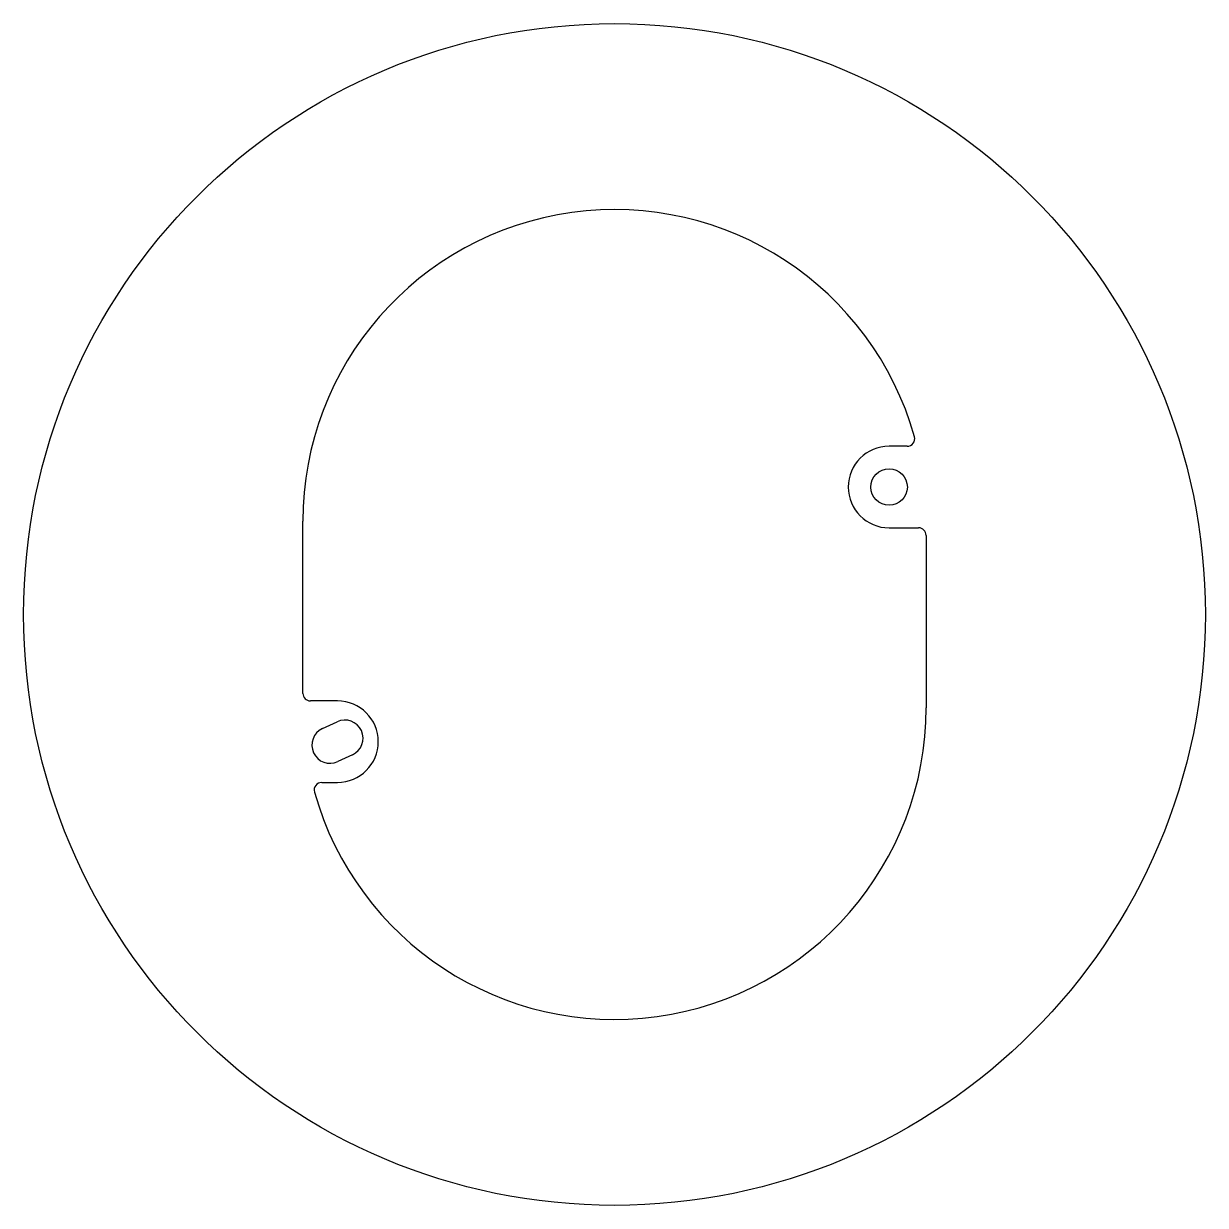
# Model space of a CAD drawing. Header units: millimetres. Extents: x -110 to 110, y -110 to 110.
import ezdxf

# ---------------------------------------------------------------- set-up
doc = ezdxf.new("R2010")
doc.units = ezdxf.units.MM

msp = doc.modelspace()

# ---------------------------------------------------------------- linework, layer by layer
for p, q in [((54.55, 31.35), (51.17, 31.35)), ((-58.07, -14.7), (-58.07, 17.38)), ((51.17, 16.15), (56.67, 16.15)), ((58.07, 14.75), (58.07, -17.38)), ((-51.62, -16.1), (-56.67, -16.1)), ((-54.41, -21.24), (-51.69, -19.98)), ((-48.84, -26.16), (-51.56, -27.42)), ((-54.56, -31.3), (-51.62, -31.3))]:
    msp.add_line(p, q)
for centre, radius in [((0, 0), 110.1), ((51.17, 23.75), 3.4)]:
    msp.add_circle(centre, radius)
for centre, radius, start, end in [((0, 17.38), 58.07, -344.2593, -180), ((54.55, 32.75), 1.4, 270, 375.7407), ((51.17, 23.75), 7.6, -270, -90), ((56.67, 14.75), 1.4, 360, 450), ((-56.67, -14.7), 1.4, 180, 270), ((0, -17.38), 58.07, -164.3118, 0), ((-51.62, -23.7), 7.6, -450, -270), ((-50.26, -23.07), 3.4, -425.221, -245.221), ((-52.99, -24.33), 3.4, -245.221, -65.221), ((-54.56, -32.7), 1.4, -270, -164.3118)]:
    msp.add_arc(centre, radius, start, end)

doc.saveas('drawing.dxf')
